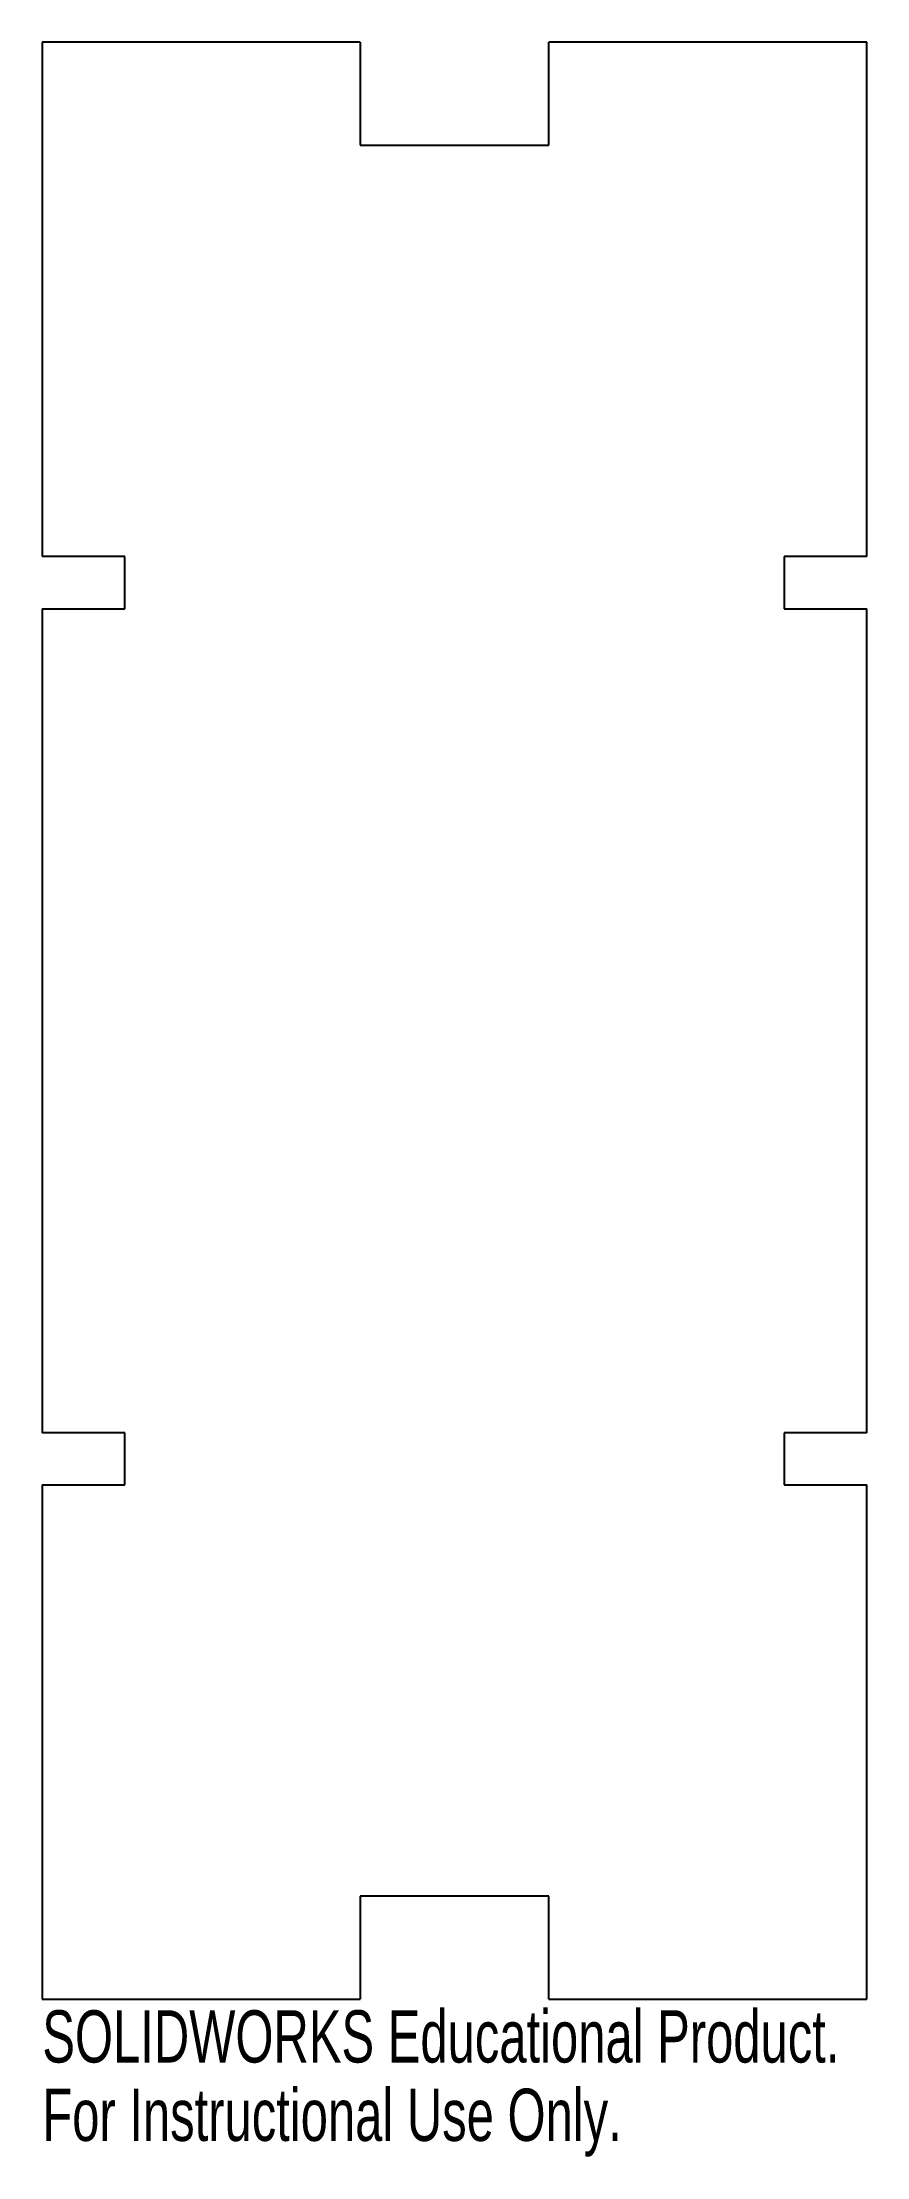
# Model space of a CAD drawing. Header units: inches. Extents: x -1.5 to 1.5, y -4.14 to 3.56.
import ezdxf

# ---------------------------------------------------------------- set-up
doc = ezdxf.new("R2010")
doc.units = ezdxf.units.IN
doc.header["$MEASUREMENT"] = 0
doc.styles.add('SLDTEXTSTYLE0', font='TXT', dxfattribs={"width": 0.7})

msp = doc.modelspace()

# ---------------------------------------------------------------- linework, layer by layer
at = {"color": 7, "linetype": 'Continuous', "lineweight": 25}
for p, q in [((-0.34375, 3.5625), (-1.5, 3.5625)), ((-1.5, 3.5625), (-1.5, 1.69)), ((-0.34375, 3.5625), (-0.34375, 3.1875)), ((0.34375, 3.1875), (0.34375, 3.5625)), ((1.5, 3.5625), (0.34375, 3.5625)), ((1.5, 1.69), (1.5, 3.5625)), ((-0.34375, 3.1875), (0.34375, 3.1875)), ((-1.2, 1.69), (-1.5, 1.69)), ((-1.2, 1.5), (-1.2, 1.69)), ((1.5, 1.69), (1.2, 1.69)), ((1.2, 1.69), (1.2, 1.5)), ((-1.5, 1.5), (-1.2, 1.5)), ((-1.5, 1.5), (-1.5, -1.5)), ((1.2, 1.5), (1.5, 1.5)), ((1.5, -1.5), (1.5, 1.5)), ((-1.2, -1.5), (-1.5, -1.5)), ((-1.2, -1.69), (-1.2, -1.5)), ((1.5, -1.5), (1.2, -1.5)), ((1.2, -1.5), (1.2, -1.69)), ((-1.5, -1.69), (-1.2, -1.69)), ((-1.5, -1.69), (-1.5, -3.5625)), ((1.2, -1.69), (1.5, -1.69)), ((1.5, -3.5625), (1.5, -1.69)), ((0.34375, -3.1875), (-0.34375, -3.1875)), ((-0.34375, -3.1875), (-0.34375, -3.5625)), ((0.34375, -3.5625), (0.34375, -3.1875)), ((-1.5, -3.5625), (-0.34375, -3.5625)), ((0.34375, -3.5625), (1.5, -3.5625))]:
    msp.add_line(p, q, dxfattribs=at)

# ---------------------------------------------------------------- texts
at = {"color": 7, "linetype": 'Continuous', "char_height": 0.1903, "attachment_point": 1, "style": 'SLDTEXTSTYLE0'}
for s, insert in [('SOLIDWORKS Educational Product.', (-1.5, -3.60264)), ('For Instructional Use Only.', (-1.5, -3.88809))]:
    msp.add_mtext(s, dxfattribs=dict(at, insert=insert))

doc.saveas('drawing.dxf')
